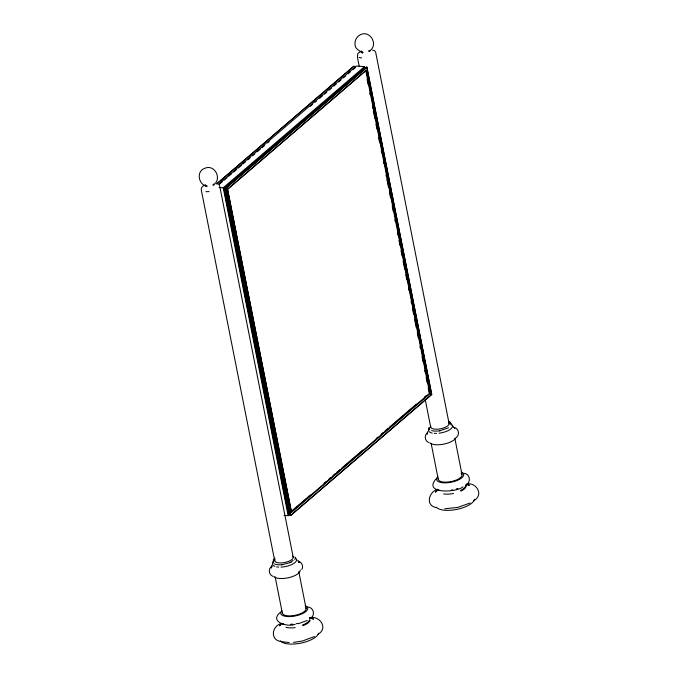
<?xml version="1.0" encoding="UTF-8"?>
<svg xmlns="http://www.w3.org/2000/svg" width="678" height="678" viewBox="0 0 678 678"><rect width="100%" height="100%" fill="white"/><g stroke="black" fill="none" stroke-linecap="round" stroke-linejoin="round"><path stroke-width="1.02" d="M271.564 567.833L271.683 565.494M362.289 53.028C360.391 50.799 355.119 49.418 355.001 44.943C354.484 40.934 356.467 36.62 360.145 34.824C370.374 29.366 379.239 45.672 368.968 51.257L369.671 50.308M429.03 427.42L428.996 428.699L429.86 429.784M451.192 425.081L451.226 423.792L450.361 422.708M227.537 189.213L291.523 512.382L430.233 393.426L366.247 70.258L227.537 189.213L291.523 512.382M282.718 623.768C282.743 622.531 283.116 626.175 282.751 623.582L282.879 624.311M430.759 394.46L431.691 394.562L366.849 67.063L225.766 188.052L290.616 515.551L226.155 188.187L224.588 188.425L289.54 515.153L290.616 515.551L431.725 394.452L366.849 67.063L365.298 67.529L335.195 93.564M427.199 434.005L427.326 432.92M427.708 431.615L427.471 433.971M301.82 569.478C303.752 566.401 301.888 562.469 298.701 561.215M273.531 560.333L272.954 561.681L273.276 562.901M294.777 559.655L295.362 558.308L295.032 557.087M206.358 186.518L206.01 185.518L207.197 186.247C199.018 185.696 195.357 171.407 204.942 168.22C215.324 163.89 222.57 180.077 212.909 185.102L213.714 184.069L213.799 185.077M427.293 433.301L427.598 432.852M271.192 566.647C268.09 569.435 268.869 574.8 272.827 576.359M272.141 565.961L271.234 567.884L271.353 566.766M427.293 432.742C424.14 435.429 424.665 440.836 428.589 442.514M456.65 437.234C459.769 434.412 458.786 429.072 454.853 427.564M366.247 70.258L227.494 189.374M352.933 69.724L355.306 67.681L354.552 66.385L353.763 66.249L216.68 183.941M273.293 559.884L275.022 558.036M437.59 490.016L435.361 492.135L436.937 490.77M281.633 623.76L279.506 625.777L280.768 624.65M280.294 612.361C268.683 621.98 287.786 627.362 295.142 624.345M309.999 618.658C315.609 615.827 313.999 607.446 307.719 606.946M318.135 634.167C328.22 628.498 320.363 616.251 310.719 617.446M216.714 183.789L353.763 66.249M218.079 184.492L356.17 66.071L364.535 66.614L364.95 68.69M219.206 184.408L222.376 181.687M223.969 180.323L227.138 177.602M228.723 176.246L231.901 173.517M233.486 172.161L236.664 169.432M238.249 168.076L241.427 165.356M243.012 163.991L245.394 161.949M247.775 159.906L250.157 157.864M252.53 155.821L254.911 153.787M257.174 151.847L260.386 149.092M261.988 147.711L264.437 145.617M267.607 142.897L269.217 141.516M310.16 106.404L312.566 104.336M314.973 102.276L316.584 100.895M319.601 98.31L322.77 95.59M324.364 94.225L326.745 92.183M329.118 90.14L331.5 88.098M333.881 86.064L336.263 84.021M338.644 81.979L341.026 79.936M343.407 77.894L345.788 75.851M348.17 73.809L350.551 71.766M219.062 187.518L223.24 187.789L364.535 66.614M289.057 514.06L288.379 514.009L223.901 188.382L363.959 68.275L364.637 68.317M259.649 158.135L330.296 97.556M319.279 107.217L224.588 188.425L223.901 188.382M320.872 105.853L324.059 103.124M325.652 101.759L328.83 99.022M330.423 97.657L333.601 94.928M226.155 188.187L366.968 67.427M291.167 511.458L310.431 494.94M324.076 483.236L325.677 481.863M328.889 479.109L330.491 477.727M332.898 475.668L335.305 473.6M336.915 472.227L340.127 469.473M341.729 468.091L362.594 450.192M376.239 438.496L377.849 437.115M381.061 434.361L383.468 432.301M385.07 430.92L388.282 428.165M389.884 426.793L416.377 404.08M424.403 397.198L426.004 395.816M291.345 511.856L429.683 393.223L430.233 393.426M283.98 515.416L288.167 515.687L289.777 514.314M290.904 515.212L431.725 394.452M436.488 478.439C421.894 494.16 456.302 492.83 462.955 486.838M465.718 485.084C471.329 482.448 470.295 473.964 463.955 473.269M473.769 500.661C483.931 495.364 476.956 482.685 467.1 483.753M290.065 562.528L293.091 560.443M280.811 623.667C271.683 626.396 270.047 640.261 280.955 641.507M437.886 489.245C428.682 491.618 425.004 505.788 436.53 507.661M448.505 427.818L439.59 430.861M307.287 620.429L298.464 623.684M314.448 636.574L302.498 640.99L293.506 642.413M205.544 184.763C203.137 185.552 200.315 187.874 201.434 190.679L274.7 560.774M361.484 51.011L357.84 53.435L357.45 56.444M470.015 503.042L457.93 507.364L444.683 508.814M291.142 562.333L281.701 564.833M456.277 488.974L457.879 488.406M209.112 191.603L205.917 191.704M434.259 433.335L436.539 433.386M289.209 642.566L281.845 641.727M276.616 566.876L278.683 567.105M361.62 57.944L359.094 57.469M309.965 618.141L313.609 619.082L310.21 617.76M468.244 484.829L467.413 484.634L469.43 485.279L466.591 484.177M372.544 50.155L373.705 50.452M362.349 52.291L363.077 52.486L361.967 51.791L362.654 52.969M368.815 50.994L369.849 51.579L369.612 50.587M206.4 186.035L205.01 185.382M448.743 421.369L450.209 422.097M298.837 561.74L298.379 561.443L299.117 562.384L297.693 560.24M452.607 425.818L454.777 428.301L454.116 427.36L454.446 427.801M374.527 50.553L375.654 52.189L449.158 423.869M309.693 618.268L309.829 618.7L309.439 617.751L309.795 618.421M219.418 185.28L219.833 186.653M454.845 438.352L461.972 474.363M365.832 70.741L429.683 393.223M367.112 79.411L368.137 84.606M369.79 92.911L370.196 94.988M372.459 106.412L372.875 108.488M373.281 110.573L374.926 118.879M375.951 124.074L376.985 129.261M378.629 137.575L379.655 142.761M381.299 151.075L381.714 153.152M383.358 161.457L383.773 163.534M386.028 174.958L386.443 177.043M386.858 179.119L388.502 187.425M389.528 192.62L390.553 197.806M392.198 206.12L393.232 211.316M394.876 219.621L395.282 221.698M397.545 233.122L397.961 235.198M398.986 240.393L400.012 245.589M401.045 250.775L402.071 255.97M403.096 261.166L404.749 269.471M405.775 274.666L406.8 279.861M408.444 288.167L408.859 290.243M411.122 301.668L411.529 303.744M412.563 308.939L413.588 314.134M414.614 319.321L416.258 327.635M417.292 332.83L418.318 338.017M419.962 346.331L420.377 348.407M422.021 356.713L423.047 361.908M424.691 370.213L425.106 372.29M426.131 377.485L427.157 382.68M428.191 387.875L429.216 393.062M357.425 57.172L359.272 66.503M425.148 399.164L430.691 427.148M431.149 443.387L438.285 479.388M438.802 490.482L438.708 489.465M224.638 188.162L256.987 351.535M298.778 562.426L298.574 561.392M223.24 187.789L288.167 515.687M298.786 571.622L306.117 608.658M219.977 187.45L293.21 557.214M275.149 576.834L282.277 612.844M300.201 570.088A13.78 5.339 -11.2 0 1 289.311 577.529A13.78 5.339 -11.2 0 1 273.878 576.597M282.107 564.749A11.399 4.415 -11.2 0 1 274.48 563.884M295.464 558.053A12.246 4.746 -11.2 0 1 293.616 563.562A12.246 4.746 -11.2 0 1 280.997 567.113M274.904 566.418A12.246 4.746 -11.2 0 1 273.454 561.876M305.193 605.7A13.78 5.339 -11.2 0 1 303.922 612.87A13.78 5.339 -11.2 0 1 286.582 616.48A13.78 5.339 -11.2 0 1 281.828 610.556M305.659 607.48A12.119 4.695 -11.2 0 1 295.252 615.293A12.119 4.695 -11.2 0 1 282.336 612.209M318.541 633.184A19.823 7.687 -11.2 0 1 300.727 643.159A19.823 7.687 -11.2 0 1 280.302 640.829M310.151 620.353A14.094 5.466 -11.2 0 1 302.846 625.743M295.184 627.633A14.094 5.466 -11.2 0 1 285.989 627.303M309.719 619.751A13.78 5.339 -11.2 0 1 302.583 625.023M297.752 623.413A13.78 5.339 -11.2 0 1 296.133 623.743M292.913 624.167A13.78 5.339 -11.2 0 1 290.591 624.269M292.515 556.087A9.424 3.653 -11.2 0 1 284.523 562.545A9.424 3.653 -11.2 0 1 275.005 559.46M456.023 437.488A13.78 5.339 -11.2 0 1 443.768 444.124A13.78 5.339 -11.2 0 1 429.759 442.776M450.378 423.758A12.246 4.746 -11.2 0 1 450.802 428.937A12.246 4.746 -11.2 0 1 438.997 433.2M432.25 433.064A12.246 4.746 -11.2 0 1 429.589 427.937M439.997 430.759A11.399 4.415 -11.2 0 1 431.564 430.581M461.286 472.007A13.78 5.339 -11.2 0 1 451.302 482.185A13.78 5.339 -11.2 0 1 437.878 476.71M461.125 473.261A12.119 4.695 -11.2 0 1 452.277 481.312A12.119 4.695 -11.2 0 1 438.242 478.753M474.541 499.211A19.823 7.687 -11.2 0 1 457.218 509.305A19.823 7.687 -11.2 0 1 436.412 507.263M466.227 485.626A14.094 5.466 -11.2 0 1 460.828 491.135M453.54 493.491A14.094 5.466 -11.2 0 1 443.683 493.931M465.794 485.05A13.78 5.339 -11.2 0 1 460.515 490.44M452.819 489.855A13.78 5.339 -11.2 0 1 451.201 490.143M448.802 422.665A9.424 3.653 -11.2 0 1 440.463 428.81A9.424 3.653 -11.2 0 1 430.75 426.123"/></g></svg>
